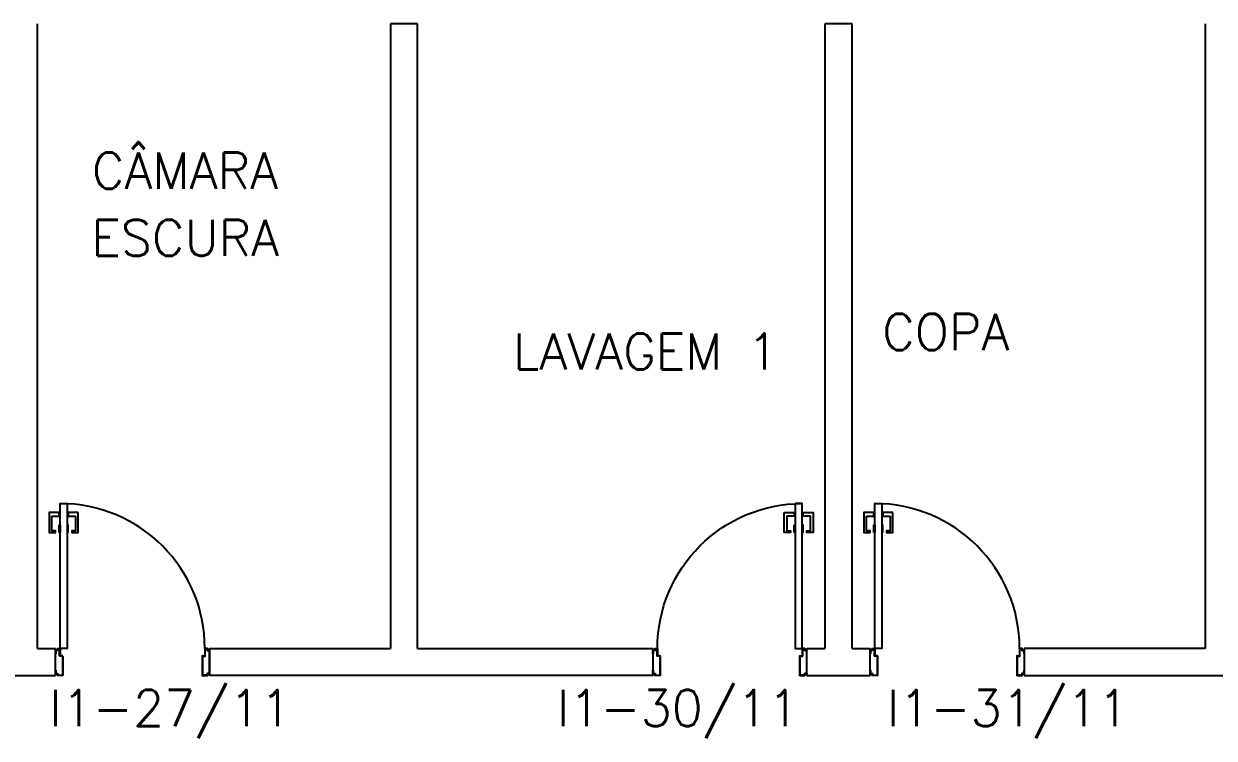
# Model space of a CAD drawing. Header units: millimetres. Extents: x 2801 to 3319, y 1187 to 1422.
# Drawn here: x 2960.45 to 2967.02, y 1353.45 to 1357.4 of the extents above; entities that cross this region are included whole.
import ezdxf

# ---------------------------------------------------------------- set-up
doc = ezdxf.new("R2010")
doc.units = ezdxf.units.MM
for name, color, linetype in [('AR-ALV', 2, 'Continuous'), ('AR-PORTA', 1, 'Continuous'), ('ENDEREÇO', 2, 'Continuous'), ('maçaneta', 1, 'Continuous'), ('mov', 1, 'Continuous'), ('PM-PERFIL U-C', 2, 'Continuous'), ('pm1', 2, 'Continuous'), ('TEXTO', 2, 'Continuous')]:
    doc.layers.add(name, color=color, linetype=linetype)
doc.styles.add('UNB-100', font='simplex.shx', dxfattribs={"height": 0.2})
doc.styles.add('UNB1-100', font='simplex.shx', dxfattribs={"height": 0.2})

# ---------------------------------------------------------------- blocks, each defined once
blk = doc.blocks.new('PM3')
at = {"layer": 'maçaneta'}
for points in [[(0.02, 0.825), (-0.035, 0.825), (-0.035, 0.715), (0, 0.715), (0, 0.725), (-0.02, 0.725), (-0.02, 0.8035, -0.414214), (-0.0185, 0.805), (0.02, 0.805)], [(0.125, 0.825), (0.07, 0.825), (0.07, 0.805), (0.1085, 0.805, -0.414214), (0.11, 0.8035), (0.11, 0.725), (0.09, 0.725), (0.09, 0.715), (0.125, 0.715)]]:
    blk.add_lwpolyline(points, format="xyb", close=True, dxfattribs=at)
for points in [[(0.02, 0.715), (0.02, 0.755), (0.025, 0.755), (0.025, 0.715)], [(0.07, 0.715), (0.07, 0.755), (0.065, 0.755), (0.065, 0.715)]]:
    blk.add_lwpolyline(points, close=True, dxfattribs=at)
at = {"layer": 'mov'}
blk.add_arc((0.025, 0.075), 0.8, 0, 90, dxfattribs=at)
at = {"layer": 'PM-PERFIL U-C'}
for p, q in [((0.01, 0.065), (0.01, 0.0735)), ((0.0115, 0.075), (0.0235, 0.075)), ((0.012, 0.073), (0.012, 0.0645)), ((0.023, 0.073), (0.012, 0.073)), ((0.023, 0.0335), (0.023, 0.073)), ((0.025, 0.0735), (0.025, 0.034)), ((0.825, 0.0735), (0.825, 0.034)), ((0.8385, 0.075), (0.8265, 0.075)), ((0.827, 0.073), (0.838, 0.073)), ((0.827, 0.0335), (0.827, 0.073)), ((0.838, 0.073), (0.838, 0.0645)), ((0.84, 0.065), (0.84, 0.0735)), ((0, 0.045), (0, 0.0635)), ((0.002, 0.045), (0, 0.045)), ((0.0015, 0.065), (0.01, 0.065)), ((0.002, 0.063), (0.002, 0.045)), ((0.0105, 0.063), (0.002, 0.063)), ((0.038, 0.032), (0.0245, 0.032)), ((0.0385, 0.034), (0.025, 0.034)), ((0.038, 0.032), (0.038, -0.073)), ((0.04, 0.0325), (0.04, -0.0735)), ((0.81, 0.0325), (0.81, -0.0735)), ((0.8115, 0.034), (0.825, 0.034)), ((0.812, 0.032), (0.8255, 0.032)), ((0.812, 0.032), (0.812, -0.073)), ((0.8395, 0.063), (0.848, 0.063)), ((0.8485, 0.065), (0.84, 0.065)), ((0.848, 0.063), (0.848, 0.045)), ((0.848, 0.045), (0.85, 0.045)), ((0.85, 0.045), (0.85, 0.0635)), ((0, -0.045), (0.002, -0.045)), ((0, -0.0635), (0, -0.045)), ((0.01, -0.065), (0.0015, -0.065)), ((0.002, -0.045), (0.002, -0.063)), ((0.002, -0.063), (0.0105, -0.063)), ((0.01, -0.0735), (0.01, -0.065)), ((0.012, -0.0645), (0.012, -0.073)), ((0.838, -0.0645), (0.838, -0.073)), ((0.848, -0.063), (0.8395, -0.063)), ((0.84, -0.0735), (0.84, -0.065)), ((0.84, -0.065), (0.8485, -0.065)), ((0.85, -0.045), (0.848, -0.045)), ((0.848, -0.045), (0.848, -0.063)), ((0.85, -0.0635), (0.85, -0.045)), ((0.0385, -0.075), (0.0115, -0.075)), ((0.012, -0.073), (0.038, -0.073)), ((0.8115, -0.075), (0.8385, -0.075)), ((0.838, -0.073), (0.812, -0.073))]:
    blk.add_line(p, q, dxfattribs=at)
for centre, start, end in [((0.0115, 0.0735), 90, 180), ((0.0235, 0.0735), 360, 90), ((0.8265, 0.0735), 90, 180), ((0.8385, 0.0735), 0, 90), ((0.0015, 0.0635), 90, 180), ((0.0105, 0.0645), 270, 0), ((0.0245, 0.0335), 180, 270), ((0.0385, 0.0325), 0, 90), ((0.8115, 0.0325), 90, 180), ((0.8255, 0.0335), 270, 0), ((0.8395, 0.0645), 180, 270), ((0.8485, 0.0635), 0, 90), ((0.0015, -0.0635), 180, 270), ((0.0105, -0.0645), 0, 90), ((0.8395, -0.0645), 90, 180), ((0.8485, -0.0635), 270, 0), ((0.0115, -0.0735), 180, 270), ((0.0385, -0.0735), 269.93864, 0), ((0.8115, -0.0735), 180, 270.06136), ((0.8385, -0.0735), 270, 0)]:
    blk.add_arc(centre, 0.0015, start, end, dxfattribs=at)
at = {"layer": 'pm1'}
blk.add_lwpolyline([(0.065, 0.875), (0.065, 0.075), (0.025, 0.075), (0.025, 0.875)], close=True, dxfattribs=at)

msp = doc.modelspace()

# ---------------------------------------------------------------- linework, layer by layer
at = {"layer": 'AR-ALV'}
for p, q in [((2960.5249, 1353.9498), (2960.5249, 1357.3998)), ((2962.4749, 1357.3998), (2962.4749, 1353.9498)), ((2962.6249, 1357.3998), (2962.4749, 1357.3998)), ((2962.6249, 1353.9498), (2962.6249, 1357.3998)), ((2964.8749, 1357.3998), (2964.8749, 1353.9498)), ((2965.0249, 1357.3998), (2964.8749, 1357.3998)), ((2965.0249, 1353.9498), (2965.0249, 1357.3998)), ((2966.9749, 1357.3998), (2966.9749, 1353.9498)), ((2960.5249, 1353.9498), (2960.6249, 1353.9498)), ((2960.6249, 1353.7998), (2960.6249, 1353.9498)), ((2961.4749, 1353.7998), (2961.4749, 1353.9498)), ((2961.4749, 1353.9498), (2962.4749, 1353.9498)), ((2961.4749, 1353.9498), (2961.4749, 1353.7998)), ((2962.6249, 1353.9498), (2963.9249, 1353.9498)), ((2963.9249, 1353.9498), (2963.9249, 1353.7998)), ((2964.7749, 1353.7998), (2964.7749, 1353.9498)), ((2964.7749, 1353.9498), (2964.8749, 1353.9498)), ((2965.0249, 1353.9498), (2965.1249, 1353.9498)), ((2965.1249, 1353.7998), (2965.1249, 1353.9498)), ((2966.9749, 1353.9498), (2965.9749, 1353.9498)), ((2965.9749, 1353.9498), (2965.9749, 1353.7998)), ((2960.2749, 1353.7998), (2960.6249, 1353.7998)), ((2963.9249, 1353.7998), (2961.4749, 1353.7998)), ((2964.7749, 1353.7998), (2965.1249, 1353.7998)), ((2965.9749, 1353.7998), (2968.722, 1353.7998))]:
    msp.add_line(p, q, dxfattribs=at)

# ---------------------------------------------------------------- block references
at = {"layer": 'AR-PORTA'}
for p in [(2960.6249, 1353.8748), (2965.1249, 1353.8748)]:
    msp.add_blockref('PM3', p, dxfattribs=at)
at = {"layer": 'AR-PORTA', "xscale": -1}
msp.add_blockref('PM3', (2964.7749, 1353.8748), dxfattribs=at)

# ---------------------------------------------------------------- texts
at = {"layer": 'ENDEREÇO', "style": 'UNB1-100'}
for s, p in [('I1-27/11', (2960.5906, 1353.5205)), ('I1-30/11', (2963.3945, 1353.5205)), ('I1-31/11', (2965.217, 1353.5205))]:
    msp.add_text(s, height=0.2, dxfattribs=at).set_placement(p)
at = {"layer": 'TEXTO', "style": 'UNB-100'}
for s, p in [('CÂMARA', (2960.826, 1356.489)), ('ESCURA', (2960.823, 1356.1174)), ('COPA', (2965.191, 1355.598)), ('LAVAGEM 1', (2963.1519, 1355.4895))]:
    msp.add_text(s, height=0.2, dxfattribs=at).set_placement(p)

doc.saveas('drawing.dxf')
